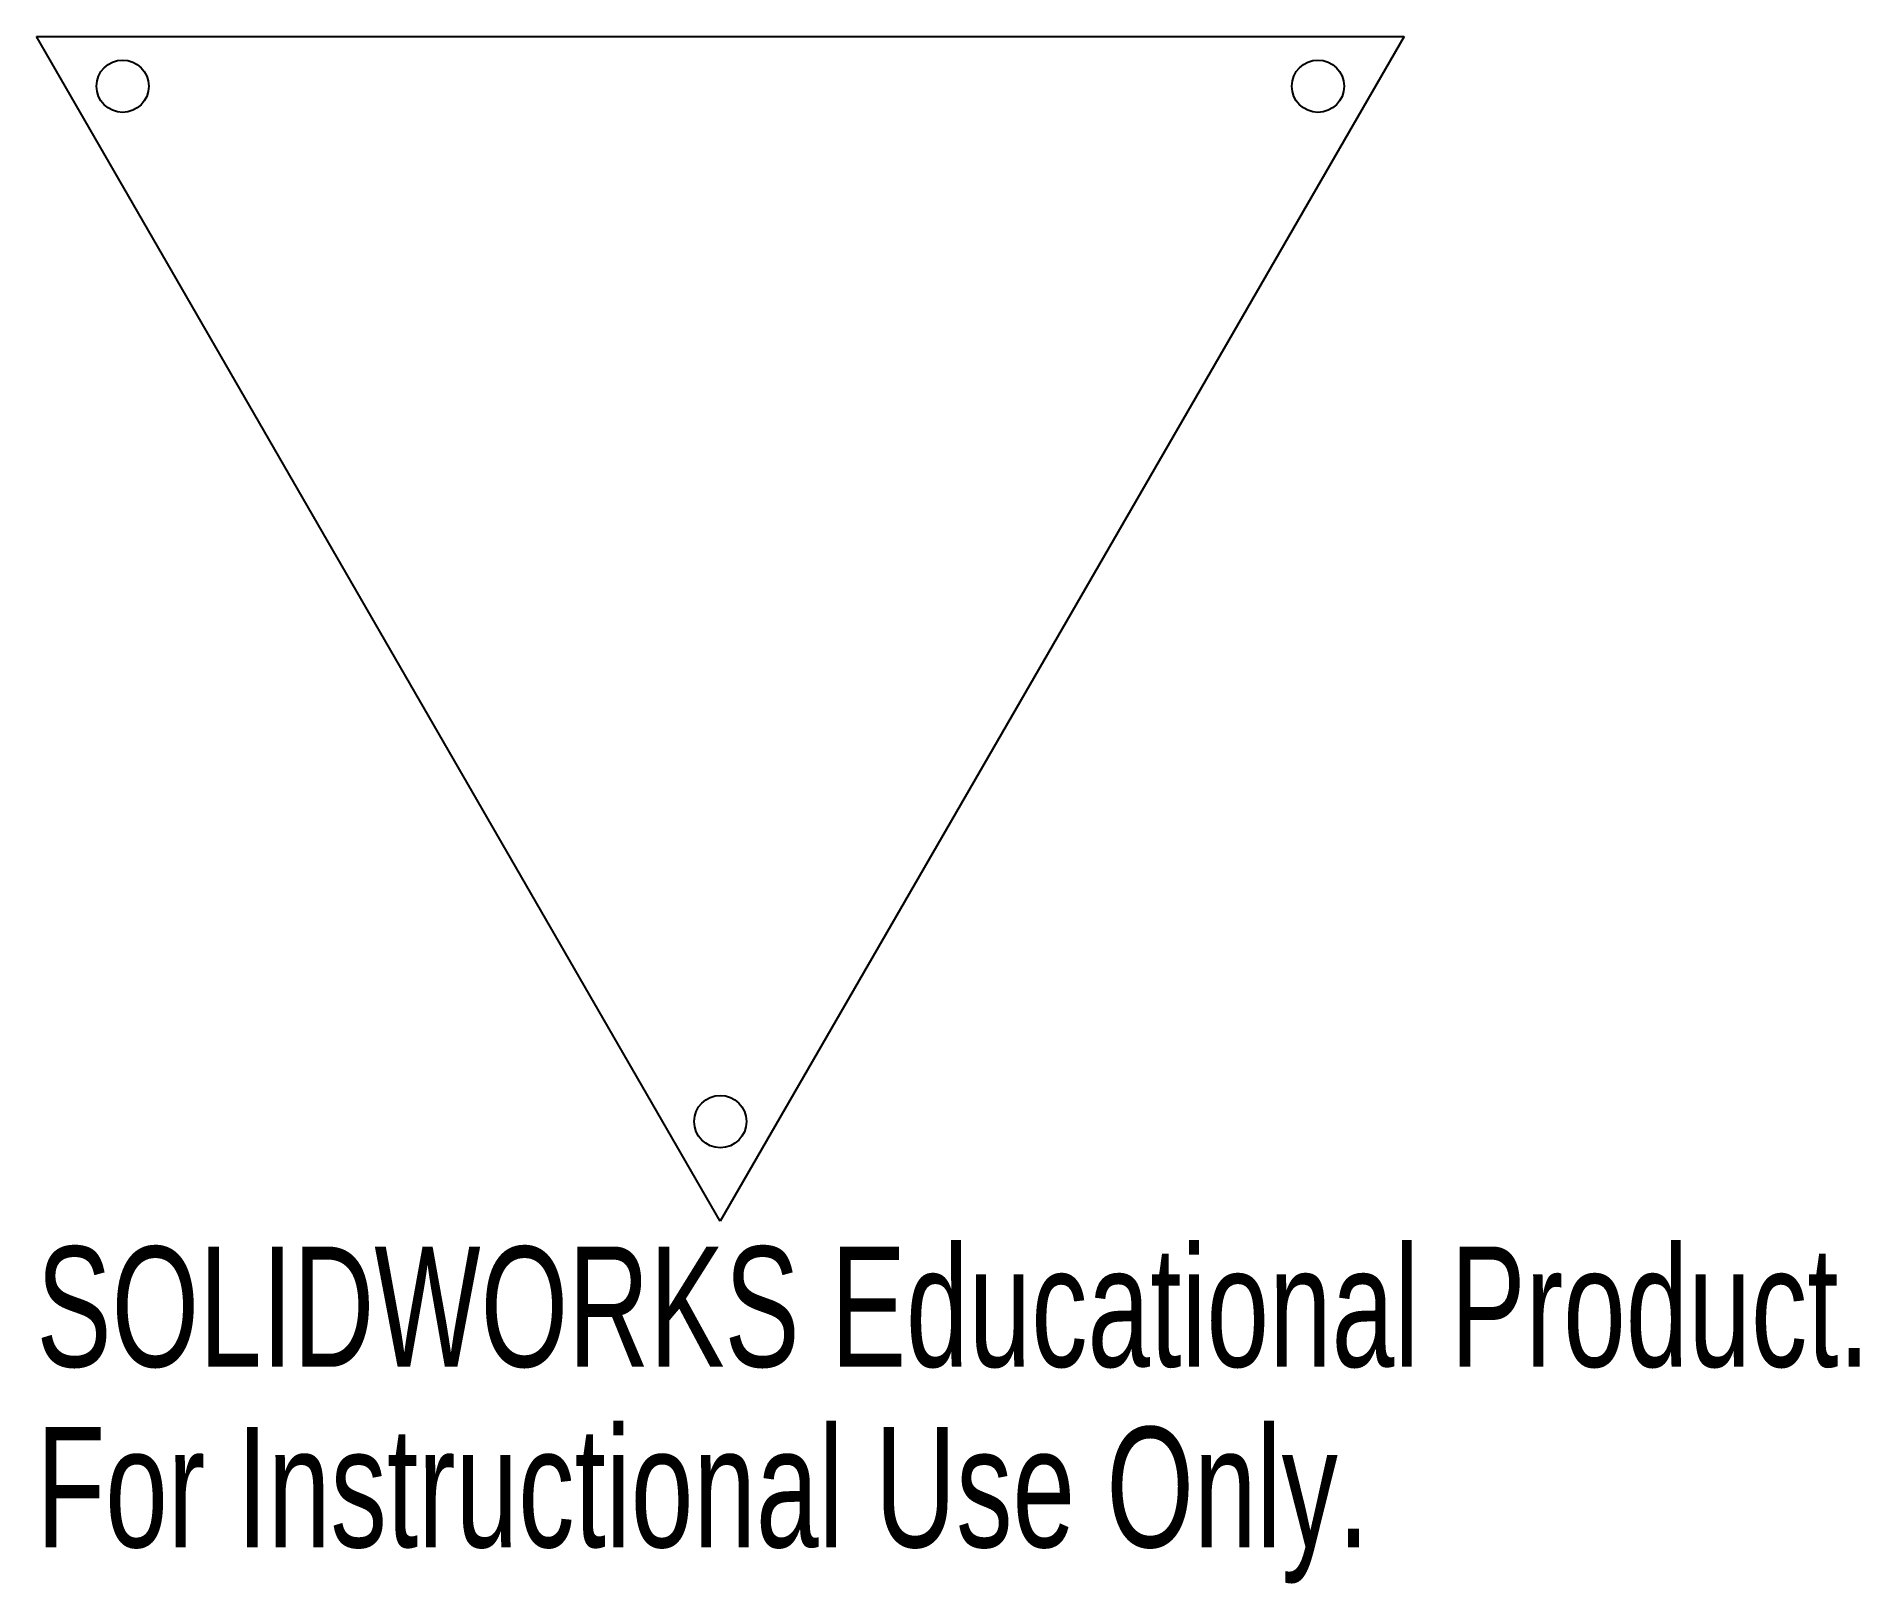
# Model space of a CAD drawing. Header units: millimetres. Extents: x -27.5 to 45.8, y 11.4 to 73.6.
import ezdxf

# ---------------------------------------------------------------- set-up
doc = ezdxf.new("R2010")
doc.units = ezdxf.units.MM
doc.styles.add('SLDTEXTSTYLE0', font='TXT', dxfattribs={"width": 0.7})

msp = doc.modelspace()

# ---------------------------------------------------------------- linework, layer by layer
at = {"color": 7, "linetype": 'Continuous', "lineweight": 25}
for p, q in [((-27.483, 73.603), (27.483, 73.603)), ((0, 26), (-27.483, 73.603)), ((27.483, 73.603), (0, 26))]:
    msp.add_line(p, q, dxfattribs=at)
for centre in [(-24.019, 71.603), (24.019, 71.603), (0, 30)]:
    msp.add_circle(centre, 1.05, dxfattribs=at)

# ---------------------------------------------------------------- texts
at = {"color": 7, "linetype": 'Continuous', "char_height": 4.83362, "attachment_point": 1, "style": 'SLDTEXTSTYLE0'}
for s, insert in [('SOLIDWORKS Educational Product.', (-27.483, 24.98)), ('For Instructional Use Only.', (-27.483, 17.73))]:
    msp.add_mtext(s, dxfattribs=dict(at, insert=insert))

doc.saveas('drawing.dxf')
